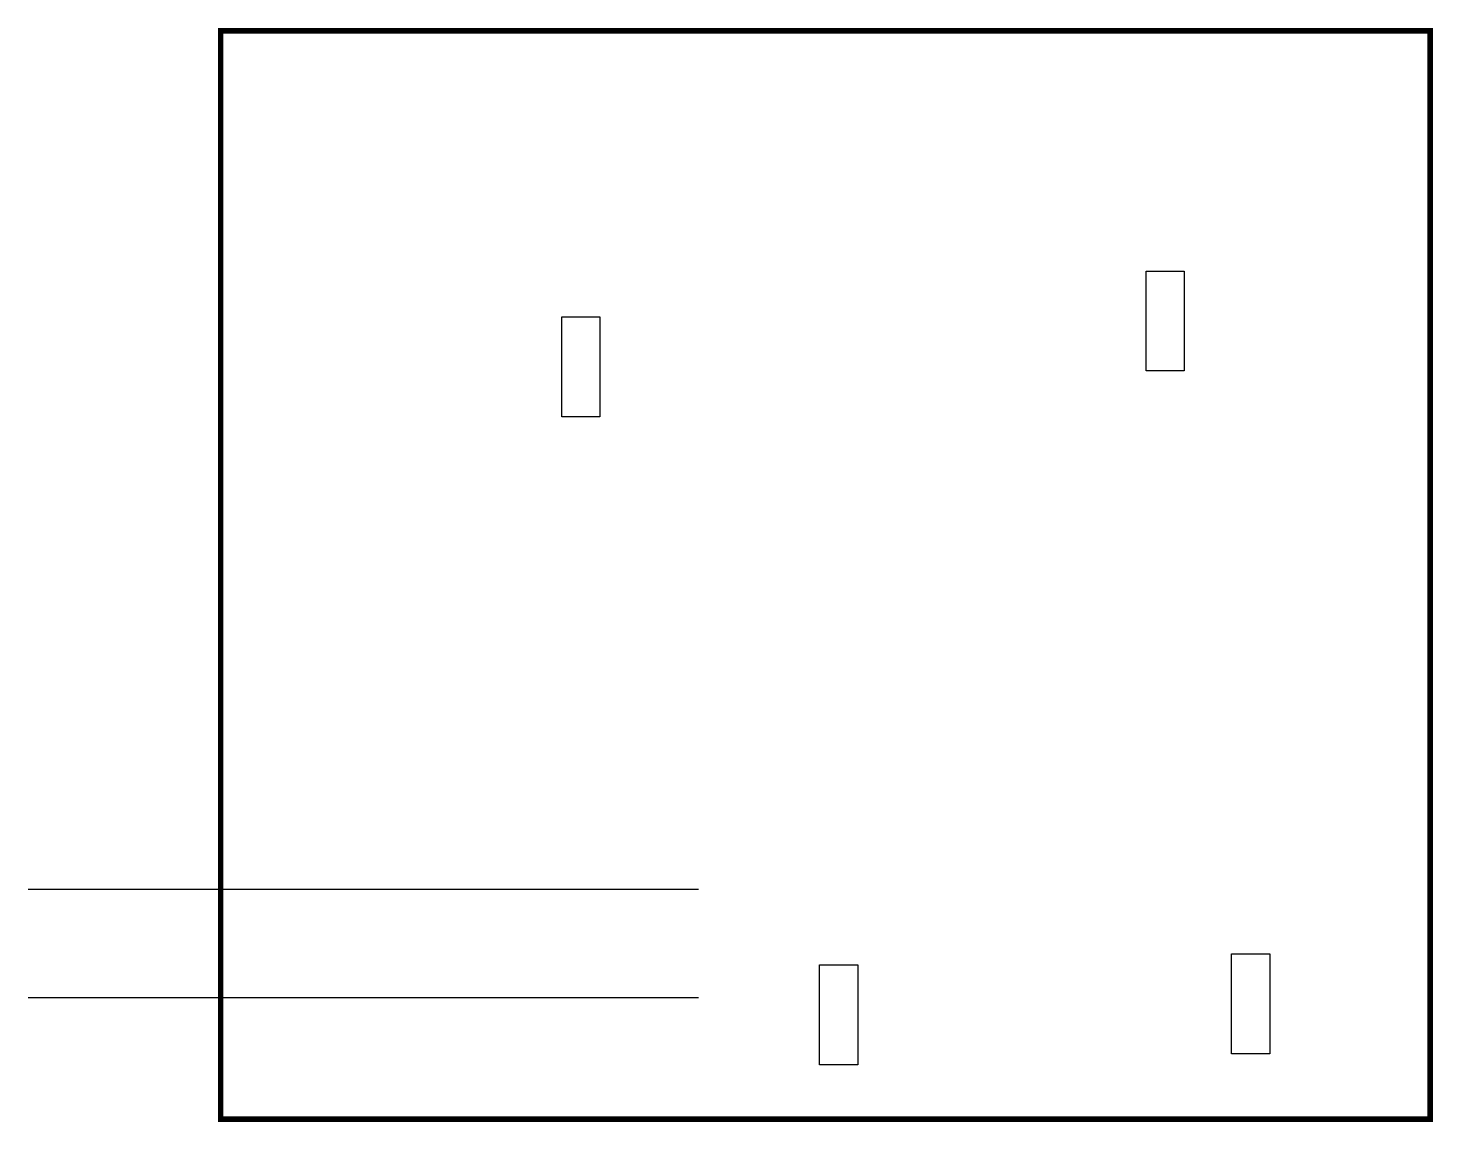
# Model space of a CAD drawing. Header units: feet. Extents: x 13095099 to 13095358, y 453089 to 453291.
import ezdxf

# ---------------------------------------------------------------- set-up
doc = ezdxf.new("R2010")
doc.units = ezdxf.units.FT
doc.header["$MEASUREMENT"] = 0
doc.layers.add('0-ACCESS ROAD', color=10, linetype='Continuous')
doc.layers.add('0-INVERTER', color=30, linetype='Continuous')
doc.layers.add('0-SITE FENCE', color=7, linetype='Continuous', true_color=0xffffff)

msp = doc.modelspace()

# ---------------------------------------------------------------- linework, layer by layer
at = {"layer": '0-ACCESS ROAD', "flags": 128}
for points in [[(13095098.83, 453132.18), (13095222.42, 453132.18)], [(13095098.83, 453112.18), (13095222.42, 453112.18)]]:
    msp.add_lwpolyline(points, dxfattribs=at)
at = {"layer": '0-INVERTER'}
for points in [[(13095304.91, 453246.07), (13095311.93, 453246.07), (13095311.93, 453227.65), (13095304.91, 453227.65)], [(13095197.18, 453237.61), (13095204.2, 453237.61), (13095204.2, 453219.18), (13095197.18, 453219.18)], [(13095320.67, 453120.25), (13095327.69, 453120.25), (13095327.69, 453101.82), (13095320.67, 453101.82)], [(13095244.73, 453118.21), (13095251.75, 453118.21), (13095251.75, 453099.79), (13095244.73, 453099.79)]]:
    msp.add_lwpolyline(points, close=True, dxfattribs=at)
at = {"layer": '0-SITE FENCE', "const_width": 1}
msp.add_lwpolyline([(13095134.32, 453290.33), (13095357.27, 453290.33), (13095357.27, 453089.76), (13095134.32, 453089.76)], close=True, dxfattribs=at)

doc.saveas('drawing.dxf')
